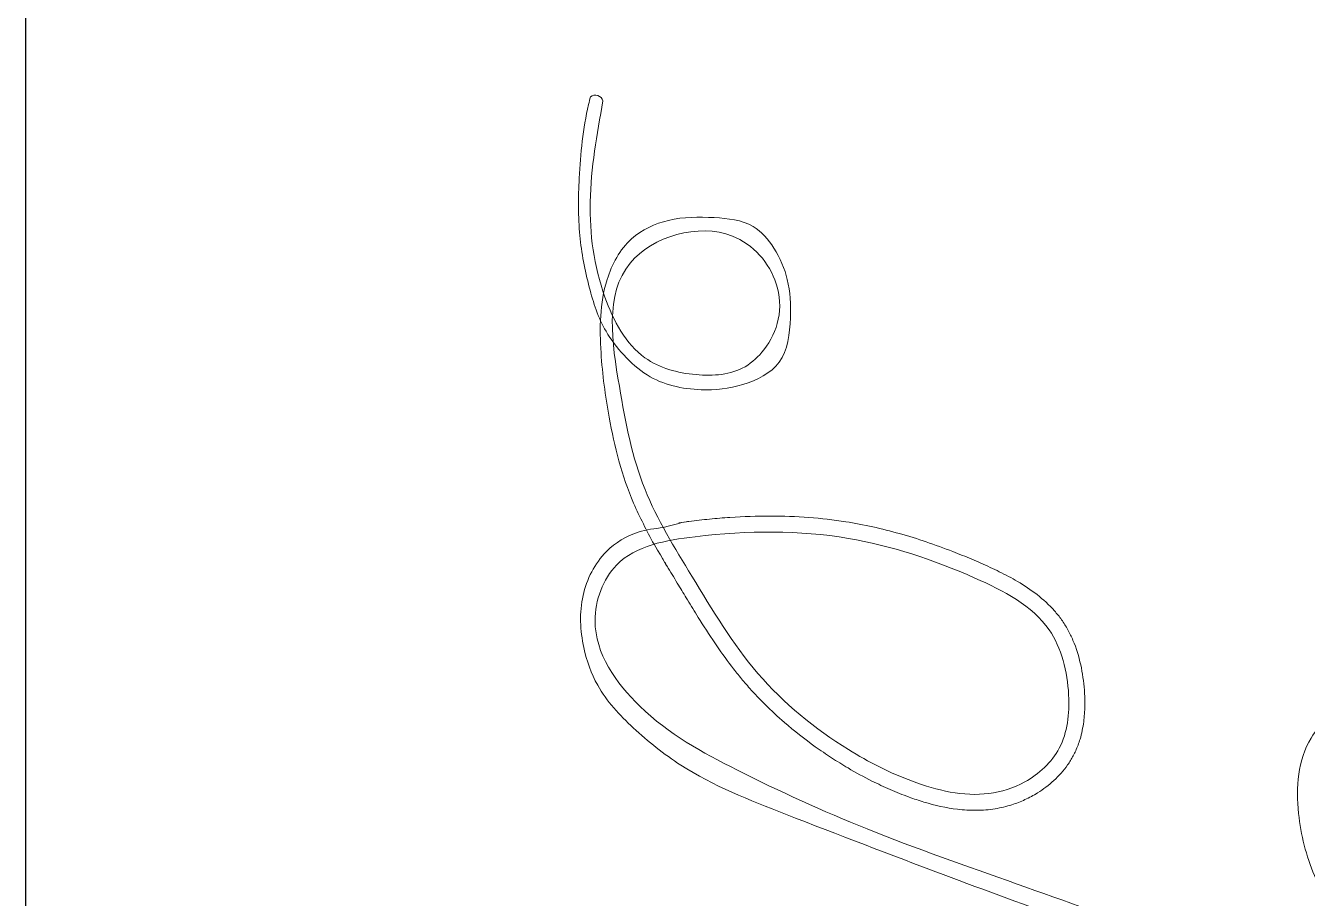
# Model space of a CAD drawing. Header units: millimetres. Extents: x 1336014 to 2939047, y -333549 to -60566.
# Drawn here: x 1503797.9 to 1504090.5, y -163748 to -163548.9 of the extents above; entities that cross this region are included whole.
import ezdxf

# ---------------------------------------------------------------- set-up
doc = ezdxf.new("R2010")
doc.units = ezdxf.units.MM
doc.header["$MEASUREMENT"] = 0
doc.layers.add('05.Text', color=253, linetype='Continuous', lineweight=18)
doc.layers.add('12.Khung', color=36, linetype='Continuous', lineweight=25)

# ---------------------------------------------------------------- blocks, each defined once
blk = doc.blocks.new('100')
at = {"layer": '05.Text'}
blk.add_arc((1899454.74, -930623.2), 3.02, 106.1973, 217.667, dxfattribs=at)
blk.add_arc((1899454.74, -930623.2), 3.02, 106.1973, 217.667, dxfattribs=at)
blk.add_arc((1899454.74, -930623.2), 3.02, 106.1973, 217.667, dxfattribs=at)
for points, knots in [([(1899859.27, -930217), (1899864.47, -930202.76), (1899873.27, -930178.63), (1899837.22, -930160.66), (1899801.92, -930170.17), (1899763.99, -930196.64), (1899729.77, -930231.61), (1899699.76, -930267.2), (1899681.65, -930300.68), (1899678.25, -930333.31), (1899697.59, -930355.44), (1899723.85, -930357.24), (1899753.66, -930349.49), (1899787.34, -930325.47), (1899814.34, -930283.96), (1899885.37, -930175.9), (1899812.48, -930294.75), (1899787.25, -930364.56), (1899757.1, -930446.92), (1899732.48, -930518), (1899710.38, -930566.66), (1899688.91, -930605.92), (1899657.09, -930628.16), (1899624.39, -930616.08), (1899617.33, -930575.23), (1899616.99, -930529.11), (1899631.89, -930483.92), (1899650.14, -930448.69), (1899678, -930441.83), (1899700.47, -930444.18), (1899713.39, -930458.13), (1899719.74, -930478.3), (1899713.91, -930502.48), (1899698.59, -930532.5), (1899673.32, -930563.39), (1899636.82, -930585.06), (1899601.32, -930606.95), (1899561.78, -930614.46), (1899511.61, -930622.14), (1899497.01, -930573.23), (1899519.32, -930553.52), (1899537, -930552.38), (1899548.11, -930557.89), (1899557.88, -930568.21), (1899559.15, -930585.61), (1899552.93, -930608.19), (1899525.8, -930622.6), (1899491.59, -930627.06), (1899466.68, -930622.6), (1899453.9, -930620.3)], [0, 0, 0, 0, 38.670104, 65.484997, 99.918472, 145.221215, 202.654639, 246.623521, 284.062316, 317.023319, 336.35608, 365.41387, 389.829476, 429.273281, 481.647948, 564.672705, 647.078639, 720.459301, 833.567854, 894.344822, 948.709993, 992.861296, 1029.599615, 1052.307487, 1084.056574, 1142.355658, 1192.837078, 1227.206014, 1253.140932, 1273.661563, 1292.004002, 1306.298243, 1335.831736, 1362.990206, 1407.966333, 1452.62675, 1490.199776, 1530.609313, 1577.650589, 1617.873406, 1642.52542, 1656.053096, 1668.869785, 1678.521365, 1697.40059, 1717.851554, 1745.521332, 1782.211018, 1820.89636, 1820.89636, 1820.89636, 1820.89636]), ([(1899859.27, -930217), (1899864.47, -930202.76), (1899873.27, -930178.63), (1899837.22, -930160.66), (1899801.92, -930170.17), (1899763.99, -930196.64), (1899729.77, -930231.61), (1899699.76, -930267.2), (1899681.65, -930300.68), (1899678.25, -930333.31), (1899697.59, -930355.44), (1899723.85, -930357.24), (1899753.66, -930349.49), (1899787.34, -930325.47), (1899814.34, -930283.96), (1899885.37, -930175.9), (1899812.48, -930294.75), (1899787.25, -930364.56), (1899757.1, -930446.92), (1899732.48, -930518), (1899710.38, -930566.66), (1899688.91, -930605.92), (1899657.09, -930628.16), (1899624.39, -930616.08), (1899617.33, -930575.23), (1899616.99, -930529.11), (1899631.89, -930483.92), (1899650.14, -930448.69), (1899678, -930441.83), (1899700.47, -930444.18), (1899713.39, -930458.13), (1899719.74, -930478.3), (1899713.91, -930502.48), (1899698.59, -930532.5), (1899673.32, -930563.39), (1899636.82, -930585.06), (1899601.32, -930606.95), (1899561.78, -930614.46), (1899511.61, -930622.14), (1899497.01, -930573.23), (1899519.32, -930553.52), (1899537, -930552.38), (1899548.11, -930557.89), (1899557.88, -930568.21), (1899559.15, -930585.61), (1899552.93, -930608.19), (1899525.8, -930622.6), (1899491.59, -930627.06), (1899466.68, -930622.6), (1899453.9, -930620.3)], [0, 0, 0, 0, 38.670104, 65.484997, 99.918472, 145.221215, 202.654639, 246.623521, 284.062316, 317.023319, 336.35608, 365.41387, 389.829476, 429.273281, 481.647948, 564.672705, 647.078639, 720.459301, 833.567854, 894.344822, 948.709993, 992.861296, 1029.599615, 1052.307487, 1084.056574, 1142.355658, 1192.837078, 1227.206014, 1253.140932, 1273.661563, 1292.004002, 1306.298243, 1335.831736, 1362.990206, 1407.966333, 1452.62675, 1490.199776, 1530.609313, 1577.650589, 1617.873406, 1642.52542, 1656.053096, 1668.869785, 1678.521365, 1697.40059, 1717.851554, 1745.521332, 1782.211018, 1820.89636, 1820.89636, 1820.89636, 1820.89636]), ([(1899859.27, -930217), (1899864.47, -930202.76), (1899873.27, -930178.63), (1899837.22, -930160.66), (1899801.92, -930170.17), (1899763.99, -930196.64), (1899729.77, -930231.61), (1899699.76, -930267.2), (1899681.65, -930300.68), (1899678.25, -930333.31), (1899697.59, -930355.44), (1899723.85, -930357.24), (1899753.66, -930349.49), (1899787.34, -930325.47), (1899814.34, -930283.96), (1899885.37, -930175.9), (1899812.48, -930294.75), (1899787.25, -930364.56), (1899757.1, -930446.92), (1899732.48, -930518), (1899710.38, -930566.66), (1899688.91, -930605.92), (1899657.09, -930628.16), (1899624.39, -930616.08), (1899617.33, -930575.23), (1899616.99, -930529.11), (1899631.89, -930483.92), (1899650.14, -930448.69), (1899678, -930441.83), (1899700.47, -930444.18), (1899713.39, -930458.13), (1899719.74, -930478.3), (1899713.91, -930502.48), (1899698.59, -930532.5), (1899673.32, -930563.39), (1899636.82, -930585.06), (1899601.32, -930606.95), (1899561.78, -930614.46), (1899511.61, -930622.14), (1899497.01, -930573.23), (1899519.32, -930553.52), (1899537, -930552.38), (1899548.11, -930557.89), (1899557.88, -930568.21), (1899559.15, -930585.61), (1899552.93, -930608.19), (1899525.8, -930622.6), (1899491.59, -930627.06), (1899466.68, -930622.6), (1899453.9, -930620.3)], [0, 0, 0, 0, 38.670104, 65.484997, 99.918472, 145.221215, 202.654639, 246.623521, 284.062316, 317.023319, 336.35608, 365.41387, 389.829476, 429.273281, 481.647948, 564.672705, 647.078639, 720.459301, 833.567854, 894.344822, 948.709993, 992.861296, 1029.599615, 1052.307487, 1084.056574, 1142.355658, 1192.837078, 1227.206014, 1253.140932, 1273.661563, 1292.004002, 1306.298243, 1335.831736, 1362.990206, 1407.966333, 1452.62675, 1490.199776, 1530.609313, 1577.650589, 1617.873406, 1642.52542, 1656.053096, 1668.869785, 1678.521365, 1697.40059, 1717.851554, 1745.521332, 1782.211018, 1820.89636, 1820.89636, 1820.89636, 1820.89636]), ([(1899614.35, -930591.43), (1899614.16, -930590.15), (1899613.99, -930588.87), (1899613.67, -930586.28), (1899613.51, -930584.97), (1899613.23, -930582.35), (1899613.09, -930581.04), (1899612.71, -930577.14), (1899612.5, -930574.55), (1899611.98, -930566.84), (1899611.8, -930561.75), (1899611.81, -930551.75), (1899611.98, -930546.84), (1899612.71, -930537.27), (1899613.25, -930532.6), (1899614.52, -930524.5), (1899615.18, -930521.06), (1899616.69, -930514.22), (1899617.54, -930510.81), (1899620.4, -930500.63), (1899622.69, -930493.89), (1899626.25, -930484.76), (1899627.23, -930482.36), (1899628.74, -930478.8), (1899629.24, -930477.64), (1899630.78, -930474.17), (1899631.84, -930471.83), (1899634.14, -930467.16), (1899635.36, -930464.84), (1899638.2, -930460.01), (1899639.85, -930457.51), (1899643.53, -930452.77), (1899645.57, -930450.53), (1899648.94, -930447.56), (1899650.07, -930446.66), (1899651.87, -930445.38), (1899652.5, -930444.97), (1899653.77, -930444.17), (1899654.41, -930443.79), (1899656.37, -930442.71), (1899657.71, -930442.06), (1899662.08, -930440.2), (1899665.21, -930439.23), (1899671.56, -930437.83), (1899674.78, -930437.38), (1899679, -930437.08), (1899679.99, -930437.03), (1899681.98, -930436.97), (1899682.98, -930436.96), (1899686, -930437.01), (1899688.02, -930437.14), (1899692.26, -930437.69), (1899694.48, -930438.13), (1899698.17, -930439.23), (1899699.66, -930439.78), (1899701.74, -930440.73), (1899702.35, -930441.03), (1899704.17, -930442), (1899705.34, -930442.72), (1899708.62, -930445.03), (1899710.59, -930446.8), (1899714.15, -930450.66), (1899715.73, -930452.75), (1899718.06, -930456.5), (1899718.92, -930458.1), (1899720.41, -930461.36), (1899721.05, -930463.02), (1899722.26, -930466.8), (1899722.76, -930468.93), (1899723.31, -930472.27), (1899723.46, -930473.47), (1899723.66, -930475.87), (1899723.71, -930477.07), (1899723.75, -930480.65), (1899723.6, -930483.02), (1899722.8, -930489.75), (1899721.81, -930494.03), (1899719.99, -930500.09), (1899719.35, -930501.98), (1899718.24, -930505.05), (1899717.77, -930506.26), (1899716.82, -930508.66), (1899716.33, -930509.85), (1899714.8, -930513.38), (1899713.72, -930515.69), (1899711.03, -930521.06), (1899709.37, -930524.08), (1899706.37, -930529.17), (1899705.07, -930531.27), (1899702.37, -930535.43), (1899700.97, -930537.48), (1899696.63, -930543.56), (1899693.55, -930547.49), (1899688.09, -930553.8), (1899685.81, -930556.26), (1899681.47, -930560.64), (1899679.43, -930562.58), (1899675.97, -930565.67), (1899674.57, -930566.87), (1899671.75, -930569.19), (1899670.32, -930570.32), (1899665.99, -930573.63), (1899663.05, -930575.72), (1899656.86, -930579.92), (1899653.6, -930582.01), (1899648.11, -930585.44), (1899645.89, -930586.8), (1899641.8, -930589.29), (1899639.94, -930590.41), (1899635.93, -930592.84), (1899633.77, -930594.15), (1899630.38, -930596.2), (1899629.16, -930596.93), (1899627.93, -930597.65)], [5.551084, 5.551084, 5.551084, 5.551084, 5.569108, 5.569108, 5.588035, 5.588035, 5.606961, 5.606961, 5.644815, 5.644815, 5.720522, 5.720522, 5.794932, 5.794932, 5.866505, 5.866505, 5.919685, 5.919685, 5.972865, 5.972865, 6.079225, 6.079225, 6.117341, 6.117341, 6.135724, 6.135724, 6.172489, 6.172489, 6.209255, 6.209255, 6.250718, 6.250718, 6.292181, 6.292181, 6.311653, 6.311653, 6.321678, 6.321678, 6.331702, 6.331702, 6.35175, 6.35175, 6.395715, 6.395715, 6.43968, 6.43968, 6.453221, 6.453221, 6.466762, 6.466762, 6.493844, 6.493844, 6.523426, 6.523426, 6.543833, 6.543833, 6.552482, 6.552482, 6.569781, 6.569781, 6.603451, 6.603451, 6.637121, 6.637121, 6.660637, 6.660637, 6.684153, 6.684153, 6.713179, 6.713179, 6.729438, 6.729438, 6.745697, 6.745697, 6.778214, 6.778214, 6.83938, 6.83938, 6.867777, 6.867777, 6.886587, 6.886587, 6.905398, 6.905398, 6.94302, 6.94302, 6.994171, 6.994171, 7.030967, 7.030967, 7.067763, 7.067763, 7.141355, 7.141355, 7.190714, 7.190714, 7.232222, 7.232222, 7.259318, 7.259318, 7.286414, 7.286414, 7.340607, 7.340607, 7.399057, 7.399057, 7.438756, 7.438756, 7.471947, 7.471947, 7.51039, 7.51039, 7.531847, 7.531847, 7.531847, 7.531847]), ([(1899616.17, -930597.36), (1899614.16, -930590.15), (1899613.99, -930588.87), (1899613.67, -930586.28), (1899613.51, -930584.97), (1899613.23, -930582.35), (1899613.09, -930581.04), (1899612.71, -930577.14), (1899612.5, -930574.55), (1899611.98, -930566.84), (1899611.8, -930561.75), (1899611.81, -930551.75), (1899611.98, -930546.84), (1899612.71, -930537.27), (1899613.25, -930532.6), (1899614.52, -930524.5), (1899615.18, -930521.06), (1899616.69, -930514.22), (1899617.54, -930510.81), (1899620.4, -930500.63), (1899622.69, -930493.89), (1899626.25, -930484.76), (1899627.23, -930482.36), (1899628.74, -930478.8), (1899629.24, -930477.64), (1899630.78, -930474.17), (1899631.84, -930471.83), (1899634.14, -930467.16), (1899635.36, -930464.84), (1899638.2, -930460.01), (1899639.85, -930457.51), (1899643.53, -930452.77), (1899645.57, -930450.53), (1899648.94, -930447.56), (1899650.07, -930446.66), (1899651.87, -930445.38), (1899652.5, -930444.97), (1899653.77, -930444.17), (1899654.41, -930443.79), (1899656.37, -930442.71), (1899657.71, -930442.06), (1899662.08, -930440.2), (1899665.21, -930439.23), (1899671.56, -930437.83), (1899674.78, -930437.38), (1899679, -930437.08), (1899679.99, -930437.03), (1899681.98, -930436.97), (1899682.98, -930436.96), (1899686, -930437.01), (1899688.02, -930437.14), (1899692.26, -930437.69), (1899694.48, -930438.13), (1899698.17, -930439.23), (1899699.66, -930439.78), (1899701.74, -930440.73), (1899702.35, -930441.03), (1899704.17, -930442), (1899705.34, -930442.72), (1899708.62, -930445.03), (1899710.59, -930446.8), (1899714.15, -930450.66), (1899715.73, -930452.75), (1899718.06, -930456.5), (1899718.92, -930458.1), (1899720.41, -930461.36), (1899721.05, -930463.02), (1899722.26, -930466.8), (1899722.76, -930468.93), (1899723.31, -930472.27), (1899723.46, -930473.47), (1899723.66, -930475.87), (1899723.71, -930477.07), (1899723.75, -930480.65), (1899723.6, -930483.02), (1899722.8, -930489.75), (1899721.81, -930494.03), (1899719.99, -930500.09), (1899719.35, -930501.98), (1899718.24, -930505.05), (1899717.77, -930506.26), (1899716.82, -930508.66), (1899716.33, -930509.85), (1899714.8, -930513.38), (1899713.72, -930515.69), (1899711.03, -930521.06), (1899709.37, -930524.08), (1899706.37, -930529.17), (1899705.07, -930531.27), (1899702.37, -930535.43), (1899700.97, -930537.48), (1899696.63, -930543.56), (1899693.55, -930547.49), (1899688.09, -930553.8), (1899685.81, -930556.26), (1899681.47, -930560.64), (1899679.43, -930562.58), (1899675.97, -930565.67), (1899674.57, -930566.87), (1899671.75, -930569.19), (1899670.32, -930570.32), (1899665.99, -930573.63), (1899663.05, -930575.72), (1899656.86, -930579.92), (1899653.6, -930582.01), (1899648.11, -930585.44), (1899645.89, -930586.8), (1899641.8, -930589.29), (1899639.94, -930590.41), (1899635.93, -930592.84), (1899633.77, -930594.15), (1899630.38, -930596.2), (1899629.16, -930596.93), (1899622.52, -930600.87)], [5.551084, 5.551084, 5.551084, 5.551084, 5.569108, 5.569108, 5.588035, 5.588035, 5.606961, 5.606961, 5.644815, 5.644815, 5.720522, 5.720522, 5.794932, 5.794932, 5.866505, 5.866505, 5.919685, 5.919685, 5.972865, 5.972865, 6.079225, 6.079225, 6.117341, 6.117341, 6.135724, 6.135724, 6.172489, 6.172489, 6.209255, 6.209255, 6.250718, 6.250718, 6.292181, 6.292181, 6.311653, 6.311653, 6.321678, 6.321678, 6.331702, 6.331702, 6.35175, 6.35175, 6.395715, 6.395715, 6.43968, 6.43968, 6.453221, 6.453221, 6.466762, 6.466762, 6.493844, 6.493844, 6.523426, 6.523426, 6.543833, 6.543833, 6.552482, 6.552482, 6.569781, 6.569781, 6.603451, 6.603451, 6.637121, 6.637121, 6.660637, 6.660637, 6.684153, 6.684153, 6.713179, 6.713179, 6.729438, 6.729438, 6.745697, 6.745697, 6.778214, 6.778214, 6.83938, 6.83938, 6.867777, 6.867777, 6.886587, 6.886587, 6.905398, 6.905398, 6.94302, 6.94302, 6.994171, 6.994171, 7.030967, 7.030967, 7.067763, 7.067763, 7.141355, 7.141355, 7.190714, 7.190714, 7.232222, 7.232222, 7.259318, 7.259318, 7.286414, 7.286414, 7.340607, 7.340607, 7.399057, 7.399057, 7.438756, 7.438756, 7.471947, 7.471947, 7.51039, 7.51039, 7.531847, 7.531847, 7.531847, 7.531847]), ([(1899614.35, -930591.43), (1899614.16, -930590.15), (1899613.99, -930588.87), (1899613.67, -930586.28), (1899613.51, -930584.97), (1899613.23, -930582.35), (1899613.09, -930581.04), (1899612.71, -930577.14), (1899612.5, -930574.55), (1899611.98, -930566.84), (1899611.8, -930561.75), (1899611.81, -930551.75), (1899611.98, -930546.84), (1899612.71, -930537.27), (1899613.25, -930532.6), (1899614.52, -930524.5), (1899615.18, -930521.06), (1899616.69, -930514.22), (1899617.54, -930510.81), (1899620.4, -930500.63), (1899622.69, -930493.89), (1899626.25, -930484.76), (1899627.23, -930482.36), (1899628.74, -930478.8), (1899629.24, -930477.64), (1899630.78, -930474.17), (1899631.84, -930471.83), (1899634.14, -930467.16), (1899635.36, -930464.84), (1899638.2, -930460.01), (1899639.85, -930457.51), (1899643.53, -930452.77), (1899645.57, -930450.53), (1899648.94, -930447.56), (1899650.07, -930446.66), (1899651.87, -930445.38), (1899652.5, -930444.97), (1899653.77, -930444.17), (1899654.41, -930443.79), (1899656.37, -930442.71), (1899657.71, -930442.06), (1899662.08, -930440.2), (1899665.21, -930439.23), (1899671.56, -930437.83), (1899674.78, -930437.38), (1899679, -930437.08), (1899679.99, -930437.03), (1899681.98, -930436.97), (1899682.98, -930436.96), (1899686, -930437.01), (1899688.02, -930437.14), (1899692.26, -930437.69), (1899694.48, -930438.13), (1899698.17, -930439.23), (1899699.66, -930439.78), (1899701.74, -930440.73), (1899702.35, -930441.03), (1899704.17, -930442), (1899705.34, -930442.72), (1899708.62, -930445.03), (1899710.59, -930446.8), (1899714.15, -930450.66), (1899715.73, -930452.75), (1899718.06, -930456.5), (1899718.92, -930458.1), (1899720.41, -930461.36), (1899721.05, -930463.02), (1899722.26, -930466.8), (1899722.76, -930468.93), (1899723.31, -930472.27), (1899723.46, -930473.47), (1899723.66, -930475.87), (1899723.71, -930477.07), (1899723.75, -930480.65), (1899723.6, -930483.02), (1899722.8, -930489.75), (1899721.81, -930494.03), (1899719.99, -930500.09), (1899719.35, -930501.98), (1899718.24, -930505.05), (1899717.77, -930506.26), (1899716.82, -930508.66), (1899716.33, -930509.85), (1899714.8, -930513.38), (1899713.72, -930515.69), (1899711.03, -930521.06), (1899709.37, -930524.08), (1899706.37, -930529.17), (1899705.07, -930531.27), (1899702.37, -930535.43), (1899700.97, -930537.48), (1899696.63, -930543.56), (1899693.55, -930547.49), (1899688.09, -930553.8), (1899685.81, -930556.26), (1899681.47, -930560.64), (1899679.43, -930562.58), (1899675.97, -930565.67), (1899674.57, -930566.87), (1899671.75, -930569.19), (1899670.32, -930570.32), (1899665.99, -930573.63), (1899663.05, -930575.72), (1899656.86, -930579.92), (1899653.6, -930582.01), (1899648.11, -930585.44), (1899645.89, -930586.8), (1899641.8, -930589.29), (1899639.94, -930590.41), (1899635.93, -930592.84), (1899633.77, -930594.15), (1899630.38, -930596.2), (1899629.16, -930596.93), (1899627.93, -930597.65)], [5.551084, 5.551084, 5.551084, 5.551084, 5.569108, 5.569108, 5.588035, 5.588035, 5.606961, 5.606961, 5.644815, 5.644815, 5.720522, 5.720522, 5.794932, 5.794932, 5.866505, 5.866505, 5.919685, 5.919685, 5.972865, 5.972865, 6.079225, 6.079225, 6.117341, 6.117341, 6.135724, 6.135724, 6.172489, 6.172489, 6.209255, 6.209255, 6.250718, 6.250718, 6.292181, 6.292181, 6.311653, 6.311653, 6.321678, 6.321678, 6.331702, 6.331702, 6.35175, 6.35175, 6.395715, 6.395715, 6.43968, 6.43968, 6.453221, 6.453221, 6.466762, 6.466762, 6.493844, 6.493844, 6.523426, 6.523426, 6.543833, 6.543833, 6.552482, 6.552482, 6.569781, 6.569781, 6.603451, 6.603451, 6.637121, 6.637121, 6.660637, 6.660637, 6.684153, 6.684153, 6.713179, 6.713179, 6.729438, 6.729438, 6.745697, 6.745697, 6.778214, 6.778214, 6.83938, 6.83938, 6.867777, 6.867777, 6.886587, 6.886587, 6.905398, 6.905398, 6.94302, 6.94302, 6.994171, 6.994171, 7.030967, 7.030967, 7.067763, 7.067763, 7.141355, 7.141355, 7.190714, 7.190714, 7.232222, 7.232222, 7.259318, 7.259318, 7.286414, 7.286414, 7.340607, 7.340607, 7.399057, 7.399057, 7.438756, 7.438756, 7.471947, 7.471947, 7.51039, 7.51039, 7.531847, 7.531847, 7.531847, 7.531847]), ([(1899616.17, -930597.36), (1899614.16, -930590.15), (1899613.99, -930588.87), (1899613.67, -930586.28), (1899613.51, -930584.97), (1899613.23, -930582.35), (1899613.09, -930581.04), (1899612.71, -930577.14), (1899612.5, -930574.55), (1899611.98, -930566.84), (1899611.8, -930561.75), (1899611.81, -930551.75), (1899611.98, -930546.84), (1899612.71, -930537.27), (1899613.25, -930532.6), (1899614.52, -930524.5), (1899615.18, -930521.06), (1899616.69, -930514.22), (1899617.54, -930510.81), (1899620.4, -930500.63), (1899622.69, -930493.89), (1899626.25, -930484.76), (1899627.23, -930482.36), (1899628.74, -930478.8), (1899629.24, -930477.64), (1899630.78, -930474.17), (1899631.84, -930471.83), (1899634.14, -930467.16), (1899635.36, -930464.84), (1899638.2, -930460.01), (1899639.85, -930457.51), (1899643.53, -930452.77), (1899645.57, -930450.53), (1899648.94, -930447.56), (1899650.07, -930446.66), (1899651.87, -930445.38), (1899652.5, -930444.97), (1899653.77, -930444.17), (1899654.41, -930443.79), (1899656.37, -930442.71), (1899657.71, -930442.06), (1899662.08, -930440.2), (1899665.21, -930439.23), (1899671.56, -930437.83), (1899674.78, -930437.38), (1899679, -930437.08), (1899679.99, -930437.03), (1899681.98, -930436.97), (1899682.98, -930436.96), (1899686, -930437.01), (1899688.02, -930437.14), (1899692.26, -930437.69), (1899694.48, -930438.13), (1899698.17, -930439.23), (1899699.66, -930439.78), (1899701.74, -930440.73), (1899702.35, -930441.03), (1899704.17, -930442), (1899705.34, -930442.72), (1899708.62, -930445.03), (1899710.59, -930446.8), (1899714.15, -930450.66), (1899715.73, -930452.75), (1899718.06, -930456.5), (1899718.92, -930458.1), (1899720.41, -930461.36), (1899721.05, -930463.02), (1899722.26, -930466.8), (1899722.76, -930468.93), (1899723.31, -930472.27), (1899723.46, -930473.47), (1899723.66, -930475.87), (1899723.71, -930477.07), (1899723.75, -930480.65), (1899723.6, -930483.02), (1899722.8, -930489.75), (1899721.81, -930494.03), (1899719.99, -930500.09), (1899719.35, -930501.98), (1899718.24, -930505.05), (1899717.77, -930506.26), (1899716.82, -930508.66), (1899716.33, -930509.85), (1899714.8, -930513.38), (1899713.72, -930515.69), (1899711.03, -930521.06), (1899709.37, -930524.08), (1899706.37, -930529.17), (1899705.07, -930531.27), (1899702.37, -930535.43), (1899700.97, -930537.48), (1899696.63, -930543.56), (1899693.55, -930547.49), (1899688.09, -930553.8), (1899685.81, -930556.26), (1899681.47, -930560.64), (1899679.43, -930562.58), (1899675.97, -930565.67), (1899674.57, -930566.87), (1899671.75, -930569.19), (1899670.32, -930570.32), (1899665.99, -930573.63), (1899663.05, -930575.72), (1899656.86, -930579.92), (1899653.6, -930582.01), (1899648.11, -930585.44), (1899645.89, -930586.8), (1899641.8, -930589.29), (1899639.94, -930590.41), (1899635.93, -930592.84), (1899633.77, -930594.15), (1899630.38, -930596.2), (1899629.16, -930596.93), (1899622.52, -930600.87)], [5.551084, 5.551084, 5.551084, 5.551084, 5.569108, 5.569108, 5.588035, 5.588035, 5.606961, 5.606961, 5.644815, 5.644815, 5.720522, 5.720522, 5.794932, 5.794932, 5.866505, 5.866505, 5.919685, 5.919685, 5.972865, 5.972865, 6.079225, 6.079225, 6.117341, 6.117341, 6.135724, 6.135724, 6.172489, 6.172489, 6.209255, 6.209255, 6.250718, 6.250718, 6.292181, 6.292181, 6.311653, 6.311653, 6.321678, 6.321678, 6.331702, 6.331702, 6.35175, 6.35175, 6.395715, 6.395715, 6.43968, 6.43968, 6.453221, 6.453221, 6.466762, 6.466762, 6.493844, 6.493844, 6.523426, 6.523426, 6.543833, 6.543833, 6.552482, 6.552482, 6.569781, 6.569781, 6.603451, 6.603451, 6.637121, 6.637121, 6.660637, 6.660637, 6.684153, 6.684153, 6.713179, 6.713179, 6.729438, 6.729438, 6.745697, 6.745697, 6.778214, 6.778214, 6.83938, 6.83938, 6.867777, 6.867777, 6.886587, 6.886587, 6.905398, 6.905398, 6.94302, 6.94302, 6.994171, 6.994171, 7.030967, 7.030967, 7.067763, 7.067763, 7.141355, 7.141355, 7.190714, 7.190714, 7.232222, 7.232222, 7.259318, 7.259318, 7.286414, 7.286414, 7.340607, 7.340607, 7.399057, 7.399057, 7.438756, 7.438756, 7.471947, 7.471947, 7.51039, 7.51039, 7.531847, 7.531847, 7.531847, 7.531847]), ([(1899614.35, -930591.43), (1899614.16, -930590.15), (1899613.99, -930588.87), (1899613.67, -930586.28), (1899613.51, -930584.97), (1899613.23, -930582.35), (1899613.09, -930581.04), (1899612.71, -930577.14), (1899612.5, -930574.55), (1899611.98, -930566.84), (1899611.8, -930561.75), (1899611.81, -930551.75), (1899611.98, -930546.84), (1899612.71, -930537.27), (1899613.25, -930532.6), (1899614.52, -930524.5), (1899615.18, -930521.06), (1899616.69, -930514.22), (1899617.54, -930510.81), (1899620.4, -930500.63), (1899622.69, -930493.89), (1899626.25, -930484.76), (1899627.23, -930482.36), (1899628.74, -930478.8), (1899629.24, -930477.64), (1899630.78, -930474.17), (1899631.84, -930471.83), (1899634.14, -930467.16), (1899635.36, -930464.84), (1899638.2, -930460.01), (1899639.85, -930457.51), (1899643.53, -930452.77), (1899645.57, -930450.53), (1899648.94, -930447.56), (1899650.07, -930446.66), (1899651.87, -930445.38), (1899652.5, -930444.97), (1899653.77, -930444.17), (1899654.41, -930443.79), (1899656.37, -930442.71), (1899657.71, -930442.06), (1899662.08, -930440.2), (1899665.21, -930439.23), (1899671.56, -930437.83), (1899674.78, -930437.38), (1899679, -930437.08), (1899679.99, -930437.03), (1899681.98, -930436.97), (1899682.98, -930436.96), (1899686, -930437.01), (1899688.02, -930437.14), (1899692.26, -930437.69), (1899694.48, -930438.13), (1899698.17, -930439.23), (1899699.66, -930439.78), (1899701.74, -930440.73), (1899702.35, -930441.03), (1899704.17, -930442), (1899705.34, -930442.72), (1899708.62, -930445.03), (1899710.59, -930446.8), (1899714.15, -930450.66), (1899715.73, -930452.75), (1899718.06, -930456.5), (1899718.92, -930458.1), (1899720.41, -930461.36), (1899721.05, -930463.02), (1899722.26, -930466.8), (1899722.76, -930468.93), (1899723.31, -930472.27), (1899723.46, -930473.47), (1899723.66, -930475.87), (1899723.71, -930477.07), (1899723.75, -930480.65), (1899723.6, -930483.02), (1899722.8, -930489.75), (1899721.81, -930494.03), (1899719.99, -930500.09), (1899719.35, -930501.98), (1899718.24, -930505.05), (1899717.77, -930506.26), (1899716.82, -930508.66), (1899716.33, -930509.85), (1899714.8, -930513.38), (1899713.72, -930515.69), (1899711.03, -930521.06), (1899709.37, -930524.08), (1899706.37, -930529.17), (1899705.07, -930531.27), (1899702.37, -930535.43), (1899700.97, -930537.48), (1899696.63, -930543.56), (1899693.55, -930547.49), (1899688.09, -930553.8), (1899685.81, -930556.26), (1899681.47, -930560.64), (1899679.43, -930562.58), (1899675.97, -930565.67), (1899674.57, -930566.87), (1899671.75, -930569.19), (1899670.32, -930570.32), (1899665.99, -930573.63), (1899663.05, -930575.72), (1899656.86, -930579.92), (1899653.6, -930582.01), (1899648.11, -930585.44), (1899645.89, -930586.8), (1899641.8, -930589.29), (1899639.94, -930590.41), (1899635.93, -930592.84), (1899633.77, -930594.15), (1899630.38, -930596.2), (1899629.16, -930596.93), (1899627.93, -930597.65)], [5.551084, 5.551084, 5.551084, 5.551084, 5.569108, 5.569108, 5.588035, 5.588035, 5.606961, 5.606961, 5.644815, 5.644815, 5.720522, 5.720522, 5.794932, 5.794932, 5.866505, 5.866505, 5.919685, 5.919685, 5.972865, 5.972865, 6.079225, 6.079225, 6.117341, 6.117341, 6.135724, 6.135724, 6.172489, 6.172489, 6.209255, 6.209255, 6.250718, 6.250718, 6.292181, 6.292181, 6.311653, 6.311653, 6.321678, 6.321678, 6.331702, 6.331702, 6.35175, 6.35175, 6.395715, 6.395715, 6.43968, 6.43968, 6.453221, 6.453221, 6.466762, 6.466762, 6.493844, 6.493844, 6.523426, 6.523426, 6.543833, 6.543833, 6.552482, 6.552482, 6.569781, 6.569781, 6.603451, 6.603451, 6.637121, 6.637121, 6.660637, 6.660637, 6.684153, 6.684153, 6.713179, 6.713179, 6.729438, 6.729438, 6.745697, 6.745697, 6.778214, 6.778214, 6.83938, 6.83938, 6.867777, 6.867777, 6.886587, 6.886587, 6.905398, 6.905398, 6.94302, 6.94302, 6.994171, 6.994171, 7.030967, 7.030967, 7.067763, 7.067763, 7.141355, 7.141355, 7.190714, 7.190714, 7.232222, 7.232222, 7.259318, 7.259318, 7.286414, 7.286414, 7.340607, 7.340607, 7.399057, 7.399057, 7.438756, 7.438756, 7.471947, 7.471947, 7.51039, 7.51039, 7.531847, 7.531847, 7.531847, 7.531847]), ([(1899616.17, -930597.36), (1899614.16, -930590.15), (1899613.99, -930588.87), (1899613.67, -930586.28), (1899613.51, -930584.97), (1899613.23, -930582.35), (1899613.09, -930581.04), (1899612.71, -930577.14), (1899612.5, -930574.55), (1899611.98, -930566.84), (1899611.8, -930561.75), (1899611.81, -930551.75), (1899611.98, -930546.84), (1899612.71, -930537.27), (1899613.25, -930532.6), (1899614.52, -930524.5), (1899615.18, -930521.06), (1899616.69, -930514.22), (1899617.54, -930510.81), (1899620.4, -930500.63), (1899622.69, -930493.89), (1899626.25, -930484.76), (1899627.23, -930482.36), (1899628.74, -930478.8), (1899629.24, -930477.64), (1899630.78, -930474.17), (1899631.84, -930471.83), (1899634.14, -930467.16), (1899635.36, -930464.84), (1899638.2, -930460.01), (1899639.85, -930457.51), (1899643.53, -930452.77), (1899645.57, -930450.53), (1899648.94, -930447.56), (1899650.07, -930446.66), (1899651.87, -930445.38), (1899652.5, -930444.97), (1899653.77, -930444.17), (1899654.41, -930443.79), (1899656.37, -930442.71), (1899657.71, -930442.06), (1899662.08, -930440.2), (1899665.21, -930439.23), (1899671.56, -930437.83), (1899674.78, -930437.38), (1899679, -930437.08), (1899679.99, -930437.03), (1899681.98, -930436.97), (1899682.98, -930436.96), (1899686, -930437.01), (1899688.02, -930437.14), (1899692.26, -930437.69), (1899694.48, -930438.13), (1899698.17, -930439.23), (1899699.66, -930439.78), (1899701.74, -930440.73), (1899702.35, -930441.03), (1899704.17, -930442), (1899705.34, -930442.72), (1899708.62, -930445.03), (1899710.59, -930446.8), (1899714.15, -930450.66), (1899715.73, -930452.75), (1899718.06, -930456.5), (1899718.92, -930458.1), (1899720.41, -930461.36), (1899721.05, -930463.02), (1899722.26, -930466.8), (1899722.76, -930468.93), (1899723.31, -930472.27), (1899723.46, -930473.47), (1899723.66, -930475.87), (1899723.71, -930477.07), (1899723.75, -930480.65), (1899723.6, -930483.02), (1899722.8, -930489.75), (1899721.81, -930494.03), (1899719.99, -930500.09), (1899719.35, -930501.98), (1899718.24, -930505.05), (1899717.77, -930506.26), (1899716.82, -930508.66), (1899716.33, -930509.85), (1899714.8, -930513.38), (1899713.72, -930515.69), (1899711.03, -930521.06), (1899709.37, -930524.08), (1899706.37, -930529.17), (1899705.07, -930531.27), (1899702.37, -930535.43), (1899700.97, -930537.48), (1899696.63, -930543.56), (1899693.55, -930547.49), (1899688.09, -930553.8), (1899685.81, -930556.26), (1899681.47, -930560.64), (1899679.43, -930562.58), (1899675.97, -930565.67), (1899674.57, -930566.87), (1899671.75, -930569.19), (1899670.32, -930570.32), (1899665.99, -930573.63), (1899663.05, -930575.72), (1899656.86, -930579.92), (1899653.6, -930582.01), (1899648.11, -930585.44), (1899645.89, -930586.8), (1899641.8, -930589.29), (1899639.94, -930590.41), (1899635.93, -930592.84), (1899633.77, -930594.15), (1899630.38, -930596.2), (1899629.16, -930596.93), (1899622.52, -930600.87)], [5.551084, 5.551084, 5.551084, 5.551084, 5.569108, 5.569108, 5.588035, 5.588035, 5.606961, 5.606961, 5.644815, 5.644815, 5.720522, 5.720522, 5.794932, 5.794932, 5.866505, 5.866505, 5.919685, 5.919685, 5.972865, 5.972865, 6.079225, 6.079225, 6.117341, 6.117341, 6.135724, 6.135724, 6.172489, 6.172489, 6.209255, 6.209255, 6.250718, 6.250718, 6.292181, 6.292181, 6.311653, 6.311653, 6.321678, 6.321678, 6.331702, 6.331702, 6.35175, 6.35175, 6.395715, 6.395715, 6.43968, 6.43968, 6.453221, 6.453221, 6.466762, 6.466762, 6.493844, 6.493844, 6.523426, 6.523426, 6.543833, 6.543833, 6.552482, 6.552482, 6.569781, 6.569781, 6.603451, 6.603451, 6.637121, 6.637121, 6.660637, 6.660637, 6.684153, 6.684153, 6.713179, 6.713179, 6.729438, 6.729438, 6.745697, 6.745697, 6.778214, 6.778214, 6.83938, 6.83938, 6.867777, 6.867777, 6.886587, 6.886587, 6.905398, 6.905398, 6.94302, 6.94302, 6.994171, 6.994171, 7.030967, 7.030967, 7.067763, 7.067763, 7.141355, 7.141355, 7.190714, 7.190714, 7.232222, 7.232222, 7.259318, 7.259318, 7.286414, 7.286414, 7.340607, 7.340607, 7.399057, 7.399057, 7.438756, 7.438756, 7.471947, 7.471947, 7.51039, 7.51039, 7.531847, 7.531847, 7.531847, 7.531847]), ([(1899766.02, -930442.44), (1899760.09, -930458.61), (1899746.78, -930494.87), (1899727.76, -930544.41), (1899711.6, -930585.6), (1899693.2, -930608.6), (1899678.49, -930622.43), (1899660.53, -930628.71), (1899642.03, -930629.67), (1899625.37, -930621.2), (1899617.6, -930608.48), (1899616.58, -930600.57), (1899616.17, -930597.36)], [0, 0, 0, 0, 51.620059, 115.792549, 159.843642, 182.784837, 203.908194, 219.178523, 239.002446, 257.942115, 272.109523, 281.752241, 281.752241, 281.752241, 281.752241]), ([(1899766.02, -930442.44), (1899760.09, -930458.61), (1899746.78, -930494.87), (1899727.76, -930544.41), (1899711.6, -930585.6), (1899693.2, -930608.6), (1899678.49, -930622.43), (1899660.53, -930628.71), (1899642.03, -930629.67), (1899625.37, -930621.2), (1899617.6, -930608.48), (1899616.58, -930600.57), (1899616.17, -930597.36)], [0, 0, 0, 0, 51.620059, 115.792549, 159.843642, 182.784837, 203.908194, 219.178523, 239.002446, 257.942115, 272.109523, 281.752241, 281.752241, 281.752241, 281.752241]), ([(1899766.02, -930442.44), (1899760.09, -930458.61), (1899746.78, -930494.87), (1899727.76, -930544.41), (1899711.6, -930585.6), (1899693.2, -930608.6), (1899678.49, -930622.43), (1899660.53, -930628.71), (1899642.03, -930629.67), (1899625.37, -930621.2), (1899617.6, -930608.48), (1899616.58, -930600.57), (1899616.17, -930597.36)], [0, 0, 0, 0, 51.620059, 115.792549, 159.843642, 182.784837, 203.908194, 219.178523, 239.002446, 257.942115, 272.109523, 281.752241, 281.752241, 281.752241, 281.752241]), ([(1899622.52, -930600.87), (1899617.38, -930603.61), (1899602.23, -930611.7), (1899577.3, -930617.94), (1899548.79, -930621.71), (1899524.77, -930621.49), (1899505.55, -930611.3), (1899498.01, -930594.87), (1899497.98, -930578.88), (1899499.57, -930563.42), (1899510.1, -930554.39), (1899522.25, -930549.22), (1899537.11, -930548.61), (1899554.66, -930550.54), (1899562.73, -930567.03), (1899564.75, -930584.55), (1899560.99, -930601.52), (1899550.85, -930612.53), (1899540.01, -930620.94), (1899524.18, -930626.06), (1899504.62, -930629.85), (1899481.17, -930629.6), (1899463.46, -930627.81), (1899453.33, -930625.29), (1899452.35, -930625.04)], [0, 0, 0, 0, 17.444803, 51.423523, 76.097694, 104.034238, 122.097646, 137.844471, 155.285197, 170.422276, 181.823711, 194.8616, 209.381641, 226.805682, 243.012365, 259.038031, 280.353621, 292.050209, 303.319133, 321.184764, 341.17855, 362.988077, 391.259204, 394.296472, 394.296472, 394.296472, 394.296472]), ([(1899622.52, -930600.87), (1899617.38, -930603.61), (1899602.23, -930611.7), (1899577.3, -930617.94), (1899548.79, -930621.71), (1899524.77, -930621.49), (1899505.55, -930611.3), (1899498.01, -930594.87), (1899497.98, -930578.88), (1899499.57, -930563.42), (1899510.1, -930554.39), (1899522.25, -930549.22), (1899537.11, -930548.61), (1899554.66, -930550.54), (1899562.73, -930567.03), (1899564.75, -930584.55), (1899560.99, -930601.52), (1899550.85, -930612.53), (1899540.01, -930620.94), (1899524.18, -930626.06), (1899504.62, -930629.85), (1899481.17, -930629.6), (1899463.46, -930627.81), (1899453.33, -930625.29), (1899452.35, -930625.04)], [0, 0, 0, 0, 17.444803, 51.423523, 76.097694, 104.034238, 122.097646, 137.844471, 155.285197, 170.422276, 181.823711, 194.8616, 209.381641, 226.805682, 243.012365, 259.038031, 280.353621, 292.050209, 303.319133, 321.184764, 341.17855, 362.988077, 391.259204, 394.296472, 394.296472, 394.296472, 394.296472]), ([(1899622.52, -930600.87), (1899617.38, -930603.61), (1899602.23, -930611.7), (1899577.3, -930617.94), (1899548.79, -930621.71), (1899524.77, -930621.49), (1899505.55, -930611.3), (1899498.01, -930594.87), (1899497.98, -930578.88), (1899499.57, -930563.42), (1899510.1, -930554.39), (1899522.25, -930549.22), (1899537.11, -930548.61), (1899554.66, -930550.54), (1899562.73, -930567.03), (1899564.75, -930584.55), (1899560.99, -930601.52), (1899550.85, -930612.53), (1899540.01, -930620.94), (1899524.18, -930626.06), (1899504.62, -930629.85), (1899481.17, -930629.6), (1899463.46, -930627.81), (1899453.33, -930625.29), (1899452.35, -930625.04)], [0, 0, 0, 0, 17.444803, 51.423523, 76.097694, 104.034238, 122.097646, 137.844471, 155.285197, 170.422276, 181.823711, 194.8616, 209.381641, 226.805682, 243.012365, 259.038031, 280.353621, 292.050209, 303.319133, 321.184764, 341.17855, 362.988077, 391.259204, 394.296472, 394.296472, 394.296472, 394.296472])]:
    blk.add_open_spline(points, degree=3, knots=knots, dxfattribs=at)
at = {"layer": '12.Khung'}
blk.add_line((1896212.63, -930839.95), (1901212.58, -930839.95), dxfattribs=at)
blk.add_line((1896212.63, -930839.95), (1901212.58, -930839.95), dxfattribs=at)
blk.add_line((1896212.63, -930839.95), (1901212.58, -930839.95), dxfattribs=at)

msp = doc.modelspace()

# ---------------------------------------------------------------- block references
at = {"layer": '05.Text', "xscale": 0.6, "yscale": 0.6, "zscale": 0.6, "rotation": 270}
msp.add_blockref('100', (2062301.85, 976106.28), dxfattribs=at)

doc.saveas('drawing.dxf')
